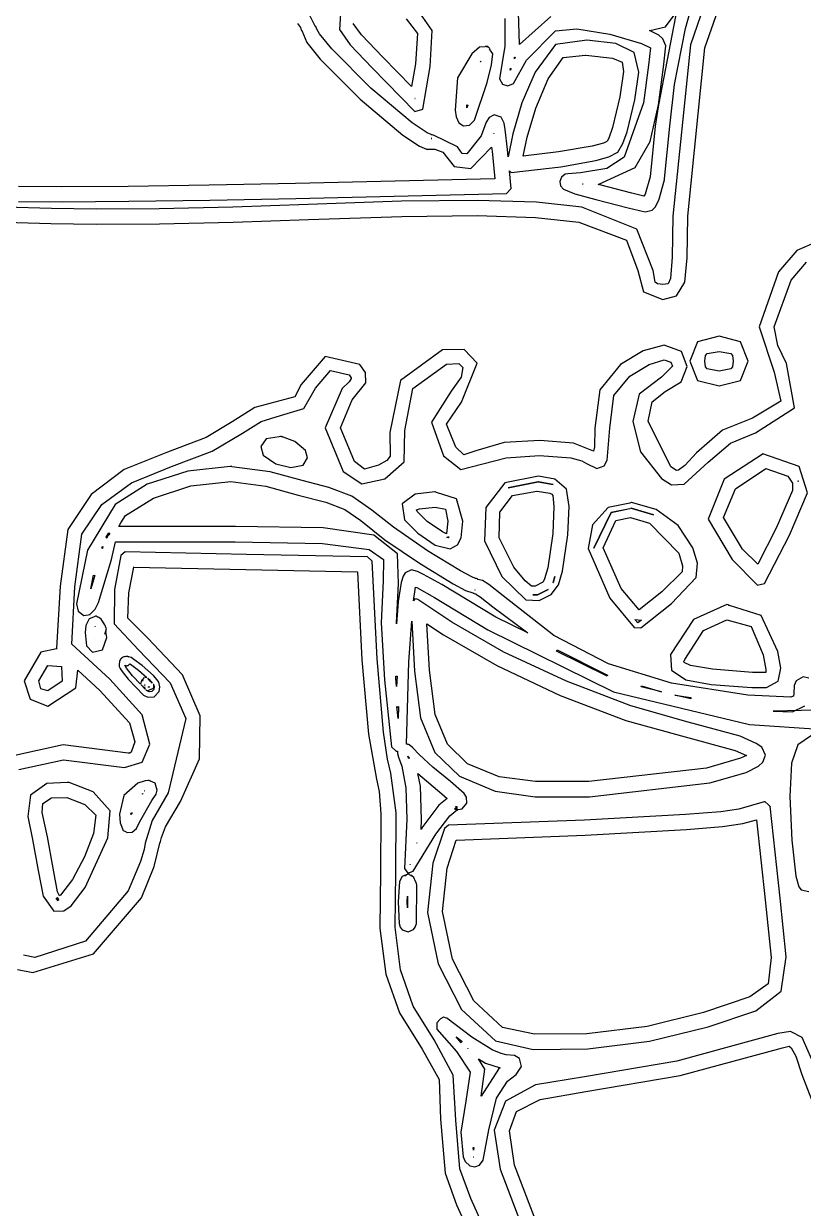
# Model space of a CAD drawing. Extents: x 23 to 528, y 384 to 592.
# Drawn here: x 437.21 to 450.87, y 425.49 to 446.23 of the extents above; entities that cross this region are included whole.
import ezdxf

# ---------------------------------------------------------------- set-up
doc = ezdxf.new("R2010")
doc.units = 0
doc.layers.get('0').update_dxf_attribs({"linetype": 'CONTINUOUS'})

msp = doc.modelspace()

# ---------------------------------------------------------------- linework, layer by layer
at = {"color": 0}
for p, q in [((449.742, 448.321), (448.889, 445.862)), ((449.143, 445.805), (449.972, 448.201)), ((448.807, 446.144), (449.079, 447.156)), ((444.369, 446.112), (444.08, 446.521)), ((448.656, 446.511), (448.331, 444.81)), ((442.316, 446.19), (442.21, 446.409)), ((442.761, 446.401), (442.743, 446.13)), ((443.914, 446.317), (444.112, 446.056)), ((445.639, 446.324), (445.639, 445.837)), ((445.897, 445.869), (445.879, 446.43)), ((446.447, 446.356), (445.897, 445.869)), ((448.455, 446.176), (448.606, 446.377)), ((442.009, 446.232), (442.059, 446.162)), ((442.059, 446.162), (442.069, 446.14)), ((442.069, 446.14), (442.069, 446.14)), ((442.069, 446.14), (442.069, 446.137)), ((442.069, 446.137), (442.069, 446.133)), ((442.069, 446.133), (442.073, 446.126)), ((442.073, 446.126), (442.073, 446.123)), ((442.073, 446.123), (442.076, 446.116)), ((442.076, 446.116), (442.083, 446.112)), ((442.083, 446.112), (442.175, 445.901)), ((442.32, 446.193), (442.316, 446.19)), ((442.323, 446.19), (442.32, 446.193)), ((442.32, 446.186), (442.323, 446.19)), ((442.323, 446.183), (442.32, 446.186)), ((442.327, 446.183), (442.323, 446.183)), ((442.33, 446.179), (442.327, 446.183)), ((442.334, 446.172), (442.33, 446.179)), ((442.337, 446.169), (442.334, 446.172)), ((442.337, 446.162), (442.337, 446.169)), ((442.348, 446.137), (442.337, 446.162)), ((442.397, 446.052), (442.348, 446.137)), ((442.609, 445.788), (442.397, 446.052)), ((442.743, 446.13), (442.93, 445.858)), ((443.131, 446.038), (442.983, 446.232)), ((443.502, 445.643), (443.131, 446.038)), ((444.112, 446.056), (444.073, 445.527)), ((444.334, 445.481), (444.369, 446.112)), ((446.02, 445.594), (446.528, 446.105)), ((446.528, 446.105), (446.902, 446.14)), ((446.902, 446.14), (447.477, 446.049)), ((447.477, 446.049), (448.035, 445.883)), ((448.335, 446.028), (448.172, 446.112)), ((448.172, 446.112), (448.179, 446.109)), ((448.179, 446.109), (448.455, 446.176)), ((448.61, 445.163), (448.807, 446.144)), ((442.175, 445.901), (442.405, 445.608)), ((442.93, 445.858), (443.315, 445.46)), ((445.294, 445.826), (445.195, 445.819)), ((445.297, 445.83), (445.294, 445.826)), ((445.304, 445.83), (445.297, 445.83)), ((445.308, 445.83), (445.304, 445.83)), ((445.318, 445.834), (445.308, 445.834)), ((445.308, 445.834), (445.308, 445.83)), ((445.322, 445.834), (445.315, 445.834)), ((445.315, 445.834), (445.318, 445.834)), ((445.325, 445.834), (445.322, 445.834)), ((445.333, 445.834), (445.325, 445.834)), ((445.336, 445.83), (445.333, 445.834)), ((445.333, 445.834), (445.333, 445.834)), ((445.34, 445.83), (445.336, 445.83)), ((445.354, 445.812), (445.34, 445.83)), ((445.639, 445.837), (445.544, 445.266)), ((446.528, 445.865), (446.169, 445.382)), ((447.079, 445.943), (446.528, 445.865)), ((447.587, 445.886), (447.079, 445.943)), ((447.904, 445.724), (447.587, 445.886)), ((448.035, 445.883), (448.19, 445.809)), ((448.409, 445.968), (448.335, 446.028)), ((448.458, 445.844), (448.409, 445.968)), ((448.409, 445.968), (448.409, 445.968)), ((448.419, 445.47), (448.458, 445.841)), ((448.458, 445.841), (448.458, 445.844)), ((448.889, 445.862), (448.585, 442.86)), ((443.293, 445.103), (442.609, 445.788)), ((444.003, 445.128), (443.502, 445.643)), ((445.061, 445.703), (444.814, 445.28)), ((445.195, 445.819), (445.061, 445.703)), ((445.357, 445.816), (445.354, 445.812)), ((445.375, 445.795), (445.357, 445.816)), ((445.371, 445.791), (445.375, 445.795)), ((445.385, 445.774), (445.371, 445.791)), ((445.389, 445.759), (445.385, 445.774)), ((445.428, 445.703), (445.389, 445.759)), ((445.407, 445.509), (445.428, 445.703)), ((445.823, 445.643), (445.809, 445.618)), ((445.809, 445.618), (445.812, 445.643)), ((445.812, 445.643), (445.823, 445.643)), ((446.398, 445.262), (446.663, 445.639)), ((446.663, 445.639), (447.051, 445.678)), ((447.051, 445.678), (447.058, 445.678)), ((447.058, 445.678), (447.527, 445.629)), ((447.527, 445.629), (447.693, 445.555)), ((447.989, 445.382), (447.904, 445.724)), ((448.19, 445.809), (448.155, 445.502)), ((448.846, 442.86), (449.143, 445.805)), ((442.405, 445.608), (443.107, 444.906)), ((443.315, 445.46), (444.063, 444.691)), ((444.073, 445.527), (444.003, 445.128)), ((444.204, 444.733), (444.334, 445.481)), ((445.206, 445.565), (445.22, 445.576)), ((445.216, 445.562), (445.206, 445.565)), ((445.22, 445.576), (445.216, 445.562)), ((445.329, 445.198), (445.407, 445.509)), ((445.735, 445.417), (445.742, 445.449)), ((445.752, 445.445), (445.735, 445.417)), ((445.742, 445.449), (445.745, 445.442)), ((445.745, 445.442), (445.752, 445.445)), ((445.791, 445.181), (446.02, 445.594)), ((445.791, 445.516), (445.791, 445.516)), ((447.693, 445.555), (447.721, 445.393)), ((448.155, 445.502), (448.07, 444.846)), ((448.331, 444.81), (448.419, 445.47)), ((444.814, 445.28), (444.772, 444.715)), ((445.544, 445.266), (445.597, 445.174)), ((446.169, 445.382), (445.939, 444.842)), ((446.183, 444.75), (446.398, 445.262)), ((447.721, 445.393), (447.654, 444.948)), ((447.918, 444.899), (447.989, 445.382)), ((444.017, 444.493), (443.293, 445.103)), ((445.107, 444.542), (445.329, 445.198)), ((445.597, 445.174), (445.692, 445.142)), ((445.692, 445.142), (445.791, 445.181)), ((448.532, 444.436), (448.61, 445.163)), ((443.107, 444.906), (443.851, 444.278)), ((444.066, 444.92), (444.07, 444.923)), ((444.07, 444.92), (444.066, 444.92)), ((444.07, 444.923), (444.07, 444.92)), ((444.973, 444.758), (444.976, 444.807)), ((444.99, 444.803), (444.973, 444.758)), ((444.976, 444.807), (444.99, 444.803)), ((445.939, 444.842), (445.781, 444.302)), ((447.654, 444.948), (447.523, 444.412)), ((448.07, 444.846), (447.731, 443.893)), ((447.781, 444.338), (447.918, 444.899)), ((448.187, 444.168), (448.331, 444.81)), ((448.331, 444.81), (448.275, 444.436)), ((444.063, 444.691), (444.204, 444.733)), ((444.772, 444.715), (444.789, 444.602)), ((444.789, 444.602), (444.832, 444.496)), ((445.364, 444.585), (445.311, 444.504)), ((445.452, 444.634), (445.364, 444.585)), ((445.576, 444.592), (445.452, 444.634)), ((445.629, 444.486), (445.576, 444.592)), ((446.031, 444.246), (446.183, 444.75)), ((444.278, 444.32), (444.017, 444.493)), ((444.832, 444.496), (444.916, 444.44)), ((444.916, 444.44), (445.022, 444.454)), ((445.022, 444.454), (445.043, 444.479)), ((445.043, 444.479), (445.107, 444.542)), ((445.311, 444.504), (445.227, 444.267)), ((445.647, 444.38), (445.629, 444.486)), ((445.685, 444.027), (445.647, 444.38)), ((447.523, 444.412), (447.46, 444.228)), ((448.275, 444.436), (448.183, 443.548)), ((448.437, 443.516), (448.532, 444.436)), ((443.851, 444.278), (444.147, 444.084)), ((444.352, 444.288), (444.278, 444.32)), ((444.352, 444.218), (444.348, 444.218)), ((444.348, 444.218), (444.348, 444.218)), ((444.348, 444.218), (444.352, 444.218)), ((444.355, 444.285), (444.352, 444.288)), ((444.362, 444.221), (444.352, 444.218)), ((444.352, 444.218), (444.362, 444.221)), ((444.359, 444.285), (444.355, 444.285)), ((444.366, 444.285), (444.359, 444.285)), ((444.384, 444.281), (444.366, 444.285)), ((444.391, 444.278), (444.384, 444.281)), ((444.81, 444.073), (444.391, 444.278)), ((445.227, 444.267), (444.976, 443.953)), ((445.445, 444.306), (445.445, 444.299)), ((445.445, 444.299), (445.445, 444.306)), ((445.445, 444.299), (445.445, 444.299)), ((445.781, 444.302), (445.696, 443.9)), ((445.961, 443.911), (446.031, 444.246)), ((447.425, 444.165), (447.368, 444.14)), ((447.428, 444.168), (447.425, 444.165)), ((447.435, 444.175), (447.428, 444.168)), ((447.46, 444.228), (447.435, 444.175)), ((447.707, 444.13), (447.781, 444.338)), ((447.925, 443.713), (448.187, 444.168)), ((444.147, 444.084), (444.267, 444.031)), ((444.267, 444.031), (444.415, 444.031)), ((444.271, 444.034), (444.285, 444.027)), ((444.285, 444.027), (444.271, 444.034)), ((444.415, 444.031), (444.556, 443.978)), ((444.556, 443.978), (444.754, 443.727)), ((444.892, 443.957), (444.81, 444.073)), ((444.976, 443.953), (444.892, 443.957)), ((445.043, 443.696), (445.407, 444.07)), ((445.407, 444.07), (445.417, 443.996)), ((445.417, 443.996), (445.463, 443.512)), ((445.696, 443.9), (445.685, 444.027)), ((446.581, 443.985), (445.961, 443.911)), ((447.171, 444.084), (446.581, 443.985)), ((447.368, 444.14), (447.171, 444.084)), ((447.46, 443.897), (447.622, 443.981)), ((447.622, 443.981), (447.707, 444.13)), ((446.62, 443.724), (447.234, 443.833)), ((447.234, 443.833), (447.46, 443.897)), ((447.731, 443.893), (447.425, 443.692)), ((444.754, 443.727), (445.043, 443.696)), ((445.752, 443.346), (445.721, 443.653)), ((445.721, 443.653), (445.749, 443.625)), ((445.749, 443.625), (446.62, 443.724)), ((446.631, 443.54), (446.603, 443.466)), ((446.698, 443.593), (446.631, 443.54)), ((446.744, 443.6), (446.698, 443.593)), ((446.966, 443.618), (446.744, 443.6)), ((447.425, 443.692), (446.966, 443.618)), ((447.276, 443.413), (447.925, 443.713)), ((448.183, 443.548), (448.095, 443.244)), ((437.878, 443.371), (437.123, 443.378)), ((439.043, 443.382), (437.878, 443.371)), ((440.461, 443.403), (439.043, 443.382)), ((441.971, 443.431), (440.461, 443.403)), ((445.463, 443.512), (441.971, 443.431)), ((445.671, 443.255), (445.752, 443.346)), ((446.603, 443.466), (446.617, 443.392)), ((446.617, 443.392), (446.67, 443.332)), ((446.67, 443.332), (446.867, 443.251)), ((446.821, 443.445), (446.818, 443.445)), ((446.818, 443.445), (446.818, 443.445)), ((446.818, 443.445), (446.821, 443.445)), ((447.008, 443.42), (446.998, 443.424)), ((446.998, 443.424), (447.008, 443.424)), ((447.008, 443.424), (447.008, 443.42)), ((447.305, 443.406), (447.276, 443.413)), ((447.866, 443.262), (447.305, 443.406)), ((448.338, 443.142), (448.437, 443.495)), ((448.437, 443.512), (448.437, 443.516)), ((448.437, 443.505), (448.437, 443.512)), ((448.437, 443.495), (448.437, 443.505)), ((448.441, 443.498), (448.437, 443.495)), ((448.437, 443.495), (448.441, 443.498)), ((439.057, 443.121), (440.471, 443.142)), ((440.471, 443.142), (441.981, 443.17)), ((441.981, 443.17), (445.671, 443.255)), ((445.156, 443.135), (443.833, 443.121)), ((446.197, 443.103), (445.156, 443.135)), ((446.867, 443.251), (447.234, 443.152)), ((447.234, 443.152), (447.798, 443.008)), ((448.077, 443.212), (447.866, 443.262)), ((448.095, 443.244), (448.077, 443.212)), ((448.271, 443.018), (448.338, 443.142)), ((437.702, 442.994), (436.891, 443.018)), ((437.123, 443.114), (437.885, 443.11)), ((438.482, 442.98), (437.702, 442.994)), ((437.885, 443.11), (439.057, 443.121)), ((439.589, 442.987), (438.482, 442.98)), ((440.877, 443.018), (439.589, 442.987)), ((442.193, 443.064), (440.877, 443.018)), ((443.833, 443.121), (442.193, 443.064)), ((446.987, 443.015), (446.197, 443.103)), ((447.95, 442.634), (446.987, 443.015)), ((447.798, 443.008), (448.095, 442.937)), ((448.095, 442.937), (448.218, 442.965)), ((448.218, 442.965), (448.271, 443.018)), ((436.894, 442.757), (437.688, 442.733)), ((437.688, 442.733), (438.482, 442.718)), ((438.482, 442.718), (439.593, 442.726)), ((439.593, 442.726), (440.88, 442.754)), ((440.88, 442.754), (442.2, 442.8)), ((442.2, 442.8), (443.837, 442.856)), ((443.837, 442.856), (445.156, 442.87)), ((445.156, 442.87), (446.179, 442.838)), ((446.179, 442.838), (446.938, 442.757)), ((446.938, 442.757), (447.77, 442.44)), ((448.585, 442.86), (448.571, 442.14)), ((448.836, 442.133), (448.846, 442.86)), ((448.236, 441.911), (447.95, 442.634)), ((447.77, 442.44), (447.971, 441.911)), ((451.132, 442.422), (450.755, 442.256)), ((448.571, 442.14), (448.539, 441.766)), ((448.79, 441.706), (448.836, 442.133)), ((450.755, 442.256), (450.434, 441.886)), ((447.971, 441.911), (448.067, 441.537)), ((448.275, 441.702), (448.236, 441.911)), ((450.434, 441.886), (450.095, 440.923)), ((450.652, 441.741), (450.921, 442.055)), ((448.314, 441.674), (448.275, 441.702)), ((448.409, 441.664), (448.314, 441.674)), ((448.5, 441.674), (448.409, 441.664)), ((448.539, 441.766), (448.5, 441.674)), ((448.645, 441.463), (448.79, 441.706)), ((450.36, 440.923), (450.652, 441.741)), ((448.067, 441.537), (448.405, 441.403)), ((448.405, 441.403), (448.645, 441.463)), ((450.095, 440.923), (450.356, 440.129)), ((450.423, 440.595), (450.36, 440.923)), ((449.016, 440.658), (448.882, 440.323)), ((449.393, 440.757), (449.016, 440.658)), ((449.767, 440.658), (449.393, 440.757)), ((449.901, 440.323), (449.767, 440.658)), ((444.549, 440.521), (443.812, 439.981)), ((444.927, 440.524), (444.549, 440.521)), ((445.153, 440.284), (444.927, 440.524)), ((448.06, 440.5), (447.668, 440.263)), ((448.43, 440.602), (448.06, 440.5)), ((448.733, 440.492), (448.43, 440.602)), ((448.836, 440.228), (448.733, 440.492)), ((449.157, 440.418), (449.181, 440.454)), ((449.181, 440.454), (449.393, 440.492)), ((449.393, 440.492), (449.601, 440.454)), ((449.601, 440.454), (449.629, 440.418)), ((450.571, 440.277), (450.423, 440.595)), ((442.496, 440.404), (442.073, 439.91)), ((443.103, 440.263), (442.496, 440.404)), ((443.198, 440.122), (443.103, 440.263)), ((444.027, 439.843), (444.62, 440.267)), ((444.62, 440.267), (444.835, 440.277)), ((444.835, 440.277), (444.902, 440.207)), ((444.881, 439.603), (445.153, 440.284)), ((447.668, 440.263), (447.305, 439.819)), ((447.827, 440.055), (448.165, 440.26)), ((448.165, 440.26), (448.43, 440.341)), ((448.575, 440.231), (448.381, 440.041)), ((448.43, 440.341), (448.546, 440.305)), ((448.546, 440.305), (448.575, 440.231)), ((448.726, 439.96), (448.836, 440.228)), ((448.882, 440.323), (449.016, 439.984)), ((449.143, 440.323), (449.157, 440.418)), ((449.157, 440.224), (449.143, 440.323)), ((449.181, 440.189), (449.157, 440.224)), ((449.629, 440.224), (449.601, 440.189)), ((449.629, 440.418), (449.64, 440.323)), ((449.64, 440.323), (449.629, 440.224)), ((449.767, 439.984), (449.901, 440.323)), ((450.712, 439.505), (450.571, 440.277)), ((442.327, 439.85), (442.584, 440.157)), ((442.584, 440.157), (442.916, 440.08)), ((442.951, 440.016), (442.913, 439.956)), ((442.916, 440.08), (442.951, 440.03)), ((442.951, 440.03), (442.951, 440.016)), ((443.205, 439.939), (443.198, 440.122)), ((444.877, 440.041), (444.701, 439.794)), ((444.902, 440.207), (444.877, 440.041)), ((447.548, 439.72), (447.827, 440.055)), ((448.381, 440.041), (447.993, 439.741)), ((449.393, 440.147), (449.181, 440.189)), ((449.601, 440.189), (449.393, 440.147)), ((450.356, 440.129), (450.473, 439.618)), ((442.073, 439.91), (441.96, 439.695)), ((442.122, 439.491), (442.327, 439.85)), ((442.793, 439.843), (442.496, 439.155)), ((442.913, 439.956), (442.793, 439.843)), ((442.965, 439.642), (443.205, 439.939)), ((443.812, 439.981), (443.625, 439.071)), ((443.886, 439.106), (444.027, 439.843)), ((447.305, 439.819), (447.216, 439.145)), ((448.448, 439.787), (448.726, 439.96)), ((449.016, 439.984), (449.393, 439.886)), ((449.393, 439.886), (449.767, 439.984)), ((441.702, 439.628), (441.261, 439.512)), ((441.96, 439.695), (441.702, 439.628)), ((442.761, 439.152), (442.965, 439.642)), ((444.701, 439.794), (444.355, 439.251)), ((444.616, 439.219), (444.881, 439.603)), ((447.481, 439.145), (447.548, 439.72)), ((447.993, 439.741), (447.883, 439.261)), ((448.148, 439.268), (448.222, 439.611)), ((448.222, 439.611), (448.448, 439.787)), ((450.473, 439.618), (449.979, 439.325)), ((441.261, 439.512), (440.866, 439.258)), ((441.713, 439.367), (442.122, 439.491)), ((450.028, 439.067), (450.712, 439.505)), ((440.866, 439.258), (440.408, 438.983)), ((441.043, 439.06), (441.374, 439.265)), ((441.374, 439.265), (441.713, 439.367)), ((444.355, 439.251), (444.564, 438.662)), ((444.779, 438.817), (444.616, 439.219)), ((447.883, 439.261), (448.017, 438.732)), ((448.55, 438.471), (448.148, 439.268)), ((449.979, 439.325), (449.453, 439.113)), ((440.408, 438.983), (439.734, 438.729)), ((440.517, 438.746), (441.043, 439.06)), ((441.685, 438.997), (441.463, 438.958)), ((441.71, 439), (441.685, 438.997)), ((441.717, 439), (441.71, 439)), ((441.72, 439), (441.717, 439)), ((441.717, 439), (441.717, 439)), ((441.724, 439), (441.72, 439)), ((441.741, 438.993), (441.724, 439)), ((441.964, 438.916), (441.731, 439)), ((441.731, 439), (441.741, 438.993)), ((442.496, 439.155), (442.81, 438.39)), ((443.008, 438.563), (442.761, 439.152)), ((443.625, 439.071), (443.632, 438.658)), ((443.876, 438.559), (443.886, 439.106)), ((447.216, 439.145), (447.209, 438.82)), ((447.435, 438.584), (447.481, 439.145)), ((449.453, 439.113), (448.994, 438.718)), ((449.591, 438.884), (450.028, 439.067)), ((441.463, 438.958), (441.367, 438.824)), ((441.367, 438.824), (441.406, 438.672)), ((442.147, 438.757), (441.964, 438.916)), ((444.923, 438.679), (444.779, 438.817)), ((445.629, 438.894), (445.131, 438.75)), ((446.253, 438.933), (445.629, 438.894)), ((446.842, 438.884), (446.253, 438.933)), ((447.195, 438.743), (446.842, 438.884)), ((447.209, 438.82), (447.195, 438.743)), ((449.199, 438.549), (449.591, 438.884)), ((439.734, 438.729), (438.972, 438.422)), ((439.805, 438.475), (440.517, 438.746)), ((441.406, 438.672), (441.632, 438.524)), ((442.108, 438.499), (442.182, 438.63)), ((442.182, 438.63), (442.147, 438.757)), ((443.184, 438.432), (443.008, 438.563)), ((443.576, 438.58), (443.428, 438.499)), ((443.632, 438.658), (443.576, 438.58)), ((444.564, 438.662), (444.87, 438.422)), ((445.131, 438.75), (444.923, 438.679)), ((445.255, 438.52), (445.664, 438.63)), ((445.664, 438.63), (446.25, 438.669)), ((446.25, 438.669), (446.797, 438.626)), ((446.797, 438.626), (446.987, 438.573)), ((446.987, 438.573), (447.072, 438.531)), ((447.379, 438.489), (447.435, 438.584)), ((448.017, 438.732), (448.381, 438.266)), ((448.994, 438.718), (448.793, 438.496)), ((450.162, 438.697), (449.481, 438.256)), ((450.797, 438.475), (450.159, 438.697)), ((450.159, 438.697), (450.162, 438.697)), ((438.972, 438.422), (438.393, 437.988)), ((439.099, 438.189), (439.805, 438.475)), ((440.087, 438.393), (439.374, 438.168)), ((440.828, 438.475), (440.087, 438.393)), ((440.842, 438.478), (440.828, 438.475)), ((440.849, 438.475), (440.842, 438.478)), ((440.852, 438.475), (440.849, 438.475)), ((440.856, 438.475), (440.852, 438.475)), ((440.859, 438.471), (440.856, 438.475)), ((441.53, 438.383), (440.859, 438.471)), ((442.091, 438.228), (441.53, 438.383)), ((441.632, 438.524), (441.893, 438.46)), ((441.893, 438.46), (442.108, 438.499)), ((442.81, 438.39), (443.138, 438.175)), ((443.428, 438.499), (443.184, 438.432)), ((443.537, 438.259), (443.876, 438.559)), ((444.87, 438.422), (445.255, 438.52)), ((447.072, 438.531), (447.252, 438.439)), ((447.252, 438.439), (447.379, 438.489)), ((448.645, 438.408), (448.55, 438.471)), ((448.68, 438.411), (448.645, 438.408)), ((448.793, 438.496), (448.68, 438.411)), ((448.783, 438.168), (449.199, 438.549)), ((449.679, 438.083), (450.211, 438.439)), ((450.211, 438.439), (450.596, 438.309)), ((450.942, 438.012), (450.797, 438.475)), ((438.58, 437.808), (439.099, 438.189)), ((439.374, 438.168), (438.813, 437.808)), ((440.143, 438.136), (440.842, 438.214)), ((440.842, 438.214), (441.456, 438.132)), ((442.56, 438.111), (442.091, 438.228)), ((443.138, 438.175), (443.537, 438.259)), ((445.643, 438.189), (445.308, 437.758)), ((446.232, 438.305), (445.643, 438.189)), ((446.222, 438.206), (445.696, 438.101)), ((445.696, 438.101), (446.222, 438.206)), ((446.222, 438.206), (446.225, 438.206)), ((446.225, 438.206), (446.222, 438.206)), ((446.225, 438.206), (446.486, 438.161)), ((446.229, 438.206), (446.225, 438.206)), ((446.486, 438.161), (446.229, 438.206)), ((446.514, 438.256), (446.232, 438.305)), ((446.719, 438.076), (446.514, 438.256)), ((448.381, 438.266), (448.56, 438.157)), ((448.56, 438.157), (448.783, 438.168)), ((449.481, 438.256), (449.203, 437.554)), ((450.596, 438.309), (450.677, 438.182)), ((450.677, 438.182), (450.681, 438.058)), ((450.772, 438.221), (450.783, 438.224)), ((450.772, 438.217), (450.772, 438.221)), ((450.783, 438.217), (450.772, 438.217)), ((450.783, 438.224), (450.779, 438.221)), ((450.779, 438.221), (450.783, 438.217)), ((438.393, 437.988), (437.984, 437.37)), ((439.487, 437.924), (440.143, 438.136)), ((441.456, 438.132), (442.02, 437.974)), ((442.02, 437.974), (442.503, 437.854)), ((442.962, 437.959), (442.56, 438.111)), ((443.308, 437.713), (442.962, 437.959)), ((444.07, 437.991), (443.844, 437.822)), ((444.412, 438.03), (444.07, 437.991)), ((444.419, 438.03), (444.412, 438.03)), ((444.444, 438.019), (444.419, 438.03)), ((444.796, 437.91), (444.444, 438.019)), ((445.555, 437.674), (445.777, 437.97)), ((445.777, 437.97), (446.2, 438.044)), ((446.2, 438.044), (446.207, 438.044)), ((446.207, 438.044), (446.43, 438.009)), ((446.43, 438.009), (446.465, 437.991)), ((446.465, 437.991), (446.479, 437.97)), ((446.479, 437.97), (446.5, 437.773)), ((446.768, 437.773), (446.719, 438.076)), ((449.467, 437.582), (449.679, 438.083)), ((450.681, 438.058), (450.395, 437.395)), ((450.628, 437.275), (450.942, 438.012)), ((438.231, 437.289), (438.58, 437.808)), ((438.813, 437.808), (438.333, 437.011)), ((438.997, 437.617), (439.487, 437.924)), ((442.503, 437.854), (442.838, 437.72)), ((443.844, 437.822), (443.883, 437.543)), ((444.091, 437.716), (444.144, 437.737)), ((444.144, 437.737), (444.419, 437.765)), ((444.419, 437.765), (444.602, 437.73)), ((444.902, 437.519), (444.796, 437.91)), ((445.308, 437.758), (445.283, 437.173)), ((446.5, 437.773), (446.479, 437.3)), ((446.744, 437.282), (446.768, 437.773)), ((447.449, 437.755), (447.178, 437.452)), ((447.83, 437.836), (447.449, 437.755)), ((447.502, 437.67), (447.83, 437.741)), ((447.827, 437.737), (447.502, 437.67)), ((447.834, 437.741), (447.827, 437.737)), ((447.851, 437.847), (447.83, 437.836)), ((447.83, 437.836), (447.83, 437.836)), ((447.83, 437.741), (447.834, 437.741)), ((447.851, 437.744), (447.848, 437.744)), ((447.848, 437.744), (447.851, 437.744)), ((447.855, 437.847), (447.851, 437.847)), ((447.851, 437.744), (448.243, 437.631)), ((448.243, 437.631), (447.851, 437.744)), ((447.858, 437.843), (447.855, 437.847)), ((448.289, 437.72), (447.858, 437.843)), ((438.912, 437.487), (438.997, 437.617)), ((442.838, 437.72), (443.121, 437.529)), ((443.121, 437.529), (443.537, 437.194)), ((443.689, 437.413), (443.308, 437.713)), ((443.883, 437.543), (444.115, 437.31)), ((444.105, 437.688), (444.091, 437.716)), ((444.278, 437.515), (444.105, 437.688)), ((444.602, 437.73), (444.641, 437.519)), ((445.541, 437.226), (445.555, 437.674)), ((447.502, 437.67), (447.199, 437.046)), ((447.199, 437.046), (447.502, 437.67)), ((447.361, 437.053), (447.587, 437.529)), ((447.587, 437.529), (447.841, 437.582)), ((447.841, 437.582), (448.172, 437.483)), ((448.673, 437.444), (448.289, 437.72)), ((449.203, 437.554), (449.619, 436.845)), ((449.802, 437.028), (449.467, 437.582)), ((437.984, 437.37), (437.85, 436.379)), ((438.665, 437.25), (438.704, 437.317)), ((438.704, 437.317), (438.721, 437.293)), ((438.877, 437.423), (438.912, 437.487)), ((440.923, 437.423), (438.877, 437.423)), ((442.457, 437.399), (440.923, 437.423)), ((443.343, 437.275), (442.457, 437.399)), ((444.288, 437), (443.689, 437.413)), ((444.549, 437.332), (444.278, 437.515)), ((444.62, 437.296), (444.549, 437.332)), ((444.641, 437.519), (444.62, 437.3)), ((444.874, 437.226), (444.902, 437.519)), ((447.178, 437.452), (447.1, 437.042)), ((448.172, 437.483), (448.687, 436.958)), ((448.934, 437.049), (448.673, 437.444)), ((450.395, 437.395), (450.07, 436.764)), ((438.111, 436.368), (438.231, 437.289)), ((438.654, 437.236), (438.665, 437.25)), ((438.672, 437.219), (438.654, 437.236)), ((438.679, 437.257), (438.672, 437.219)), ((438.721, 437.293), (438.679, 437.257)), ((438.753, 436.845), (438.824, 437.159)), ((438.824, 437.159), (440.919, 437.159)), ((440.919, 437.159), (442.447, 437.13)), ((442.447, 437.13), (443.262, 437.025)), ((443.763, 436.947), (443.343, 437.275)), ((443.537, 437.194), (444.147, 436.781)), ((444.115, 437.31), (444.419, 437.099)), ((444.62, 437.3), (444.62, 437.296)), ((444.627, 437.233), (444.648, 437.243)), ((444.648, 437.229), (444.627, 437.233)), ((444.648, 437.243), (444.652, 437.243)), ((444.662, 437.236), (444.648, 437.229)), ((444.652, 437.243), (444.662, 437.243)), ((444.662, 437.243), (444.662, 437.236)), ((444.81, 437.106), (444.874, 437.226)), ((445.283, 437.173), (445.587, 436.548)), ((445.795, 436.711), (445.541, 437.226)), ((446.479, 437.3), (446.394, 436.7)), ((446.648, 436.64), (446.744, 437.282)), ((450.19, 436.425), (450.628, 437.275)), ((438.333, 437.011), (438.136, 436.072)), ((438.584, 437.046), (438.602, 437.074)), ((438.595, 437.042), (438.584, 437.046)), ((438.602, 437.074), (438.595, 437.042)), ((438.916, 436.915), (438.803, 436.323)), ((438.993, 436.982), (438.916, 436.915)), ((441.113, 436.936), (438.993, 436.982)), ((443.234, 436.894), (441.113, 436.936)), ((443.262, 437.025), (443.516, 436.845)), ((443.777, 436.421), (443.763, 436.947)), ((444.863, 436.647), (444.288, 437)), ((444.419, 437.099), (444.683, 437.035)), ((444.683, 437.035), (444.81, 437.106)), ((447.1, 437.042), (447.477, 436.171)), ((447.679, 436.337), (447.361, 437.053)), ((448.687, 436.958), (448.751, 436.739)), ((449.012, 436.781), (448.934, 437.049)), ((450.07, 436.764), (449.802, 437.028)), ((438.524, 436.093), (438.753, 436.845)), ((439.057, 436.266), (439.141, 436.711)), ((439.138, 436.711), (441.103, 436.672)), ((439.141, 436.711), (439.138, 436.711)), ((443.315, 436.82), (443.234, 436.894)), ((443.406, 435.106), (443.315, 436.82)), ((443.516, 436.845), (443.512, 436.471)), ((444.147, 436.781), (444.733, 436.421)), ((445.996, 436.474), (445.795, 436.711)), ((446.394, 436.7), (446.334, 436.506)), ((448.751, 436.739), (448.744, 436.63)), ((448.991, 436.531), (449.012, 436.781)), ((449.619, 436.845), (450.06, 436.404)), ((438.39, 436.333), (438.439, 436.57)), ((438.46, 436.566), (438.39, 436.333)), ((438.439, 436.57), (438.46, 436.566)), ((441.103, 436.672), (443.057, 436.633)), ((443.057, 436.633), (443.138, 435.088)), ((443.858, 436.555), (443.823, 436.446)), ((443.893, 436.612), (443.858, 436.555)), ((444.003, 436.665), (443.893, 436.612)), ((444.108, 436.637), (444.003, 436.665)), ((444.218, 436.587), (444.108, 436.637)), ((444.539, 436.411), (444.218, 436.587)), ((445.064, 436.541), (444.863, 436.647)), ((445.124, 436.517), (445.064, 436.541)), ((445.142, 436.513), (445.124, 436.517)), ((445.146, 436.513), (445.142, 436.513)), ((445.156, 436.51), (445.146, 436.513)), ((445.156, 436.506), (445.156, 436.51)), ((445.163, 436.506), (445.156, 436.506)), ((445.163, 436.503), (445.163, 436.506)), ((445.167, 436.499), (445.163, 436.503)), ((445.163, 436.503), (445.163, 436.503)), ((445.248, 436.478), (445.167, 436.499)), ((445.587, 436.548), (446.01, 436.143)), ((446.334, 436.506), (446.31, 436.457)), ((446.518, 436.552), (446.486, 436.443)), ((446.486, 436.443), (446.518, 436.552)), ((446.578, 436.404), (446.648, 436.64)), ((448.744, 436.63), (448.391, 436.28)), ((448.557, 436.076), (448.991, 436.531)), ((437.85, 436.379), (437.79, 435.296)), ((438.055, 435.367), (438.111, 436.368)), ((438.803, 436.319), (438.799, 435.723)), ((438.803, 436.323), (438.803, 436.319)), ((443.512, 436.471), (443.477, 435.737)), ((443.745, 435.737), (443.777, 436.421)), ((443.823, 436.446), (443.77, 436.114)), ((444.038, 436.125), (444.073, 436.361)), ((444.073, 436.361), (444.098, 436.354)), ((444.098, 436.354), (444.408, 436.182)), ((445.484, 435.839), (444.539, 436.411)), ((444.733, 436.421), (444.952, 436.305)), ((444.952, 436.305), (445.079, 436.266)), ((445.114, 436.316), (445.117, 436.316)), ((445.117, 436.316), (445.114, 436.316)), ((445.117, 436.316), (445.121, 436.316)), ((445.121, 436.316), (445.117, 436.316)), ((445.357, 436.411), (445.248, 436.478)), ((445.608, 436.213), (445.357, 436.411)), ((446.109, 436.383), (445.996, 436.474)), ((446.169, 436.383), (446.109, 436.383)), ((446.303, 436.453), (446.169, 436.383)), ((446.401, 436.319), (446.214, 436.227)), ((446.214, 436.227), (446.401, 436.319)), ((446.31, 436.457), (446.303, 436.453)), ((446.454, 436.234), (446.578, 436.404)), ((446.486, 436.443), (446.483, 436.439)), ((446.483, 436.439), (446.486, 436.443)), ((447.993, 435.963), (447.679, 436.337)), ((448.391, 436.28), (447.993, 435.963)), ((450.06, 436.4), (450.19, 436.425)), ((450.06, 436.404), (450.06, 436.4)), ((438.136, 436.072), (438.168, 435.942)), ((438.471, 435.987), (438.524, 436.093)), ((439.039, 435.818), (439.057, 436.266)), ((443.77, 436.114), (443.745, 435.723)), ((444.066, 436.16), (444.038, 436.125)), ((444.098, 436.15), (444.066, 436.16)), ((444.119, 436.146), (444.098, 436.15)), ((444.712, 435.748), (444.119, 436.146)), ((444.408, 436.182), (445.343, 435.617)), ((445.079, 436.266), (445.079, 436.263)), ((445.079, 436.263), (445.086, 436.259)), ((445.086, 436.259), (445.086, 436.259)), ((445.086, 436.259), (445.093, 436.259)), ((445.093, 436.259), (445.093, 436.256)), ((445.093, 436.256), (445.096, 436.256)), ((445.096, 436.256), (445.1, 436.256)), ((445.1, 436.256), (445.103, 436.252)), ((445.103, 436.252), (445.11, 436.249)), ((445.11, 436.249), (445.11, 436.249)), ((445.11, 436.249), (445.131, 436.245)), ((445.131, 436.245), (445.131, 436.241)), ((445.131, 436.241), (445.209, 436.192)), ((445.209, 436.192), (445.431, 436.019)), ((446.497, 435.518), (445.608, 436.213)), ((446.01, 436.143), (446.243, 436.132)), ((446.214, 436.227), (446.133, 436.231)), ((446.133, 436.231), (446.214, 436.227)), ((446.243, 436.132), (446.454, 436.234)), ((447.477, 436.171), (447.908, 435.659)), ((448.021, 435.649), (448.557, 436.076)), ((438.168, 435.942), (438.266, 435.868)), ((438.266, 435.868), (438.379, 435.885)), ((438.379, 435.889), (438.464, 435.98)), ((438.379, 435.885), (438.379, 435.889)), ((438.464, 435.98), (438.471, 435.987)), ((438.471, 435.987), (438.471, 435.987)), ((445.431, 436.019), (446.042, 435.564)), ((449.527, 436.058), (448.945, 435.797)), ((449.531, 436.058), (449.527, 436.058)), ((449.559, 436.051), (449.531, 436.058)), ((449.555, 436.047), (449.559, 436.047)), ((449.559, 436.047), (449.555, 436.047)), ((449.559, 436.047), (449.559, 436.051)), ((449.573, 436.044), (449.559, 436.047)), ((449.559, 436.047), (449.573, 436.044)), ((449.573, 436.044), (449.559, 436.047)), ((450.13, 435.868), (449.573, 436.044)), ((449.573, 436.044), (449.573, 436.044)), ((450.423, 435.236), (450.13, 435.868)), ((438.302, 435.691), (438.288, 435.568)), ((438.358, 435.811), (438.302, 435.691)), ((438.439, 435.839), (438.358, 435.811)), ((438.471, 435.853), (438.439, 435.839)), ((438.464, 435.673), (438.468, 435.67)), ((438.464, 435.67), (438.468, 435.673)), ((438.468, 435.673), (438.464, 435.673)), ((438.468, 435.67), (438.464, 435.67)), ((438.464, 435.67), (438.464, 435.67)), ((438.475, 435.853), (438.471, 435.853)), ((438.485, 435.853), (438.475, 435.853)), ((438.499, 435.843), (438.485, 435.853)), ((438.51, 435.839), (438.499, 435.846)), ((438.499, 435.846), (438.499, 435.843)), ((438.517, 435.839), (438.51, 435.839)), ((438.527, 435.832), (438.517, 435.839)), ((438.573, 435.804), (438.527, 435.832)), ((438.633, 435.702), (438.573, 435.804)), ((438.662, 435.631), (438.633, 435.702)), ((438.799, 435.723), (439.222, 435.264)), ((439.385, 435.469), (439.039, 435.818)), ((443.477, 435.737), (443.533, 434.742)), ((443.745, 435.723), (443.745, 435.737)), ((443.96, 435.053), (444.01, 435.769)), ((444.01, 435.769), (444.059, 434.894)), ((444.274, 435.723), (444.564, 435.529)), ((444.32, 434.908), (444.274, 435.723)), ((445.622, 435.225), (444.712, 435.748)), ((446.042, 435.564), (445.484, 435.839)), ((447.908, 435.659), (448.021, 435.649)), ((447.918, 435.797), (448.031, 435.786)), ((447.971, 435.737), (447.918, 435.797)), ((448.031, 435.786), (447.971, 435.737)), ((448.945, 435.797), (448.539, 435.183)), ((449.121, 435.603), (449.527, 435.793)), ((449.527, 435.793), (449.954, 435.673)), ((449.954, 435.673), (450.166, 435.18)), ((438.288, 435.568), (438.316, 435.335)), ((438.46, 435.455), (438.46, 435.455)), ((438.591, 435.268), (438.672, 435.479)), ((438.637, 435.539), (438.662, 435.631)), ((438.654, 435.589), (438.637, 435.539)), ((438.672, 435.483), (438.654, 435.589)), ((438.672, 435.479), (438.672, 435.483)), ((439.995, 434.83), (439.385, 435.469)), ((444.564, 435.529), (445.498, 434.989)), ((445.343, 435.617), (447.544, 434.527)), ((447.453, 435.021), (446.497, 435.518)), ((448.79, 435.098), (449.121, 435.603)), ((437.79, 435.282), (437.515, 435.222)), ((437.79, 435.296), (437.797, 435.282)), ((437.797, 435.282), (437.79, 435.282)), ((438.721, 434.749), (438.055, 435.367)), ((438.316, 435.335), (438.418, 435.225)), ((438.418, 435.225), (438.591, 435.268)), ((439.222, 435.264), (439.78, 434.686)), ((446.546, 435.243), (446.557, 435.264)), ((447.432, 434.802), (446.546, 435.243)), ((446.557, 435.264), (447.439, 434.82)), ((437.515, 435.222), (437.219, 434.721)), ((438.891, 435.049), (438.884, 435.028)), ((438.894, 435.063), (438.891, 435.053)), ((438.891, 435.053), (438.891, 435.049)), ((438.898, 435.077), (438.894, 435.067)), ((438.894, 435.067), (438.894, 435.063)), ((438.901, 435.081), (438.898, 435.077)), ((438.905, 435.095), (438.901, 435.088)), ((438.901, 435.088), (438.901, 435.084)), ((438.901, 435.084), (438.901, 435.081)), ((438.901, 435.081), (438.901, 435.081)), ((438.901, 435.081), (438.901, 435.081)), ((438.901, 435.081), (438.901, 435.081)), ((438.919, 435.109), (438.905, 435.095)), ((438.923, 435.116), (438.919, 435.109)), ((438.926, 435.12), (438.923, 435.116)), ((438.93, 435.12), (438.926, 435.12)), ((438.933, 435.12), (438.93, 435.12)), ((438.937, 435.127), (438.933, 435.123)), ((438.933, 435.123), (438.933, 435.12)), ((438.933, 435.12), (438.933, 435.12)), ((438.944, 435.13), (438.937, 435.127)), ((438.951, 435.134), (438.944, 435.13)), ((438.965, 435.141), (438.951, 435.134)), ((438.951, 435.134), (438.951, 435.134)), ((438.951, 435.134), (438.951, 435.134)), ((438.993, 435.148), (438.965, 435.141)), ((439.007, 435.148), (438.983, 435.144)), ((438.983, 435.144), (438.993, 435.148)), ((439.014, 435.148), (439.007, 435.148)), ((439.025, 435.148), (439.014, 435.148)), ((439.039, 435.148), (439.025, 435.148)), ((439.05, 435.144), (439.039, 435.148)), ((439.05, 435.144), (439.039, 435.148)), ((439.039, 435.148), (439.05, 435.144)), ((439.053, 435.144), (439.05, 435.144)), ((439.095, 435.13), (439.053, 435.144)), ((439.145, 435.095), (439.095, 435.13)), ((439.286, 434.989), (439.145, 435.095)), ((443.138, 435.088), (443.251, 433.79)), ((443.516, 433.825), (443.406, 435.106)), ((443.918, 433.613), (443.96, 435.053)), ((446.719, 434.714), (445.622, 435.225)), ((448.539, 435.183), (448.557, 434.908)), ((448.776, 435.053), (448.79, 435.095)), ((448.779, 435.046), (448.776, 435.053)), ((448.889, 434.993), (448.779, 435.046)), ((448.79, 435.095), (448.79, 435.098)), ((450.166, 435.18), (450.211, 434.922)), ((450.473, 434.943), (450.423, 435.236)), ((437.476, 434.721), (437.638, 434.989)), ((437.638, 434.989), (437.875, 434.971)), ((437.875, 434.971), (437.889, 434.717)), ((438.125, 434.598), (438.164, 434.908)), ((438.164, 434.908), (438.545, 434.555)), ((438.884, 435.028), (438.887, 434.975)), ((438.887, 434.975), (438.905, 434.94)), ((438.905, 434.94), (438.937, 434.887)), ((438.937, 434.887), (439.046, 434.749)), ((438.99, 434.986), (438.986, 434.996)), ((438.986, 434.996), (439.014, 434.986)), ((439.014, 434.947), (438.99, 434.986)), ((439.014, 434.986), (439.018, 434.986)), ((439.12, 434.809), (439.014, 434.947)), ((439.018, 434.986), (439.025, 434.989)), ((439.025, 434.989), (439.039, 434.993)), ((439.039, 434.993), (439.043, 434.993)), ((439.043, 434.993), (439.05, 434.996)), ((439.05, 434.996), (439.071, 435.021)), ((439.071, 435.021), (439.074, 435.021)), ((439.074, 435.021), (439.085, 435.014)), ((439.085, 435.014), (439.222, 434.911)), ((439.222, 434.911), (439.371, 434.781)), ((439.487, 434.816), (439.286, 434.989)), ((440.305, 434.111), (439.995, 434.83)), ((444.059, 434.894), (444.165, 434.072)), ((444.422, 434.135), (444.32, 434.908)), ((445.498, 434.989), (446.61, 434.467)), ((448.557, 434.682), (447.453, 435.021)), ((448.557, 434.908), (448.811, 434.739)), ((449.28, 434.926), (448.889, 434.993)), ((449.979, 434.869), (449.28, 434.926)), ((450.194, 434.869), (449.979, 434.869)), ((450.211, 434.869), (450.194, 434.869)), ((450.211, 434.922), (450.211, 434.869)), ((450.43, 434.714), (450.473, 434.943)), ((437.219, 434.721), (437.328, 434.4)), ((437.515, 434.58), (437.476, 434.721)), ((437.889, 434.717), (437.635, 434.545)), ((439.286, 434.128), (438.721, 434.749)), ((439.046, 434.749), (439.311, 434.471)), ((439.258, 434.665), (439.12, 434.809)), ((439.279, 434.735), (439.258, 434.665)), ((439.272, 434.65), (439.297, 434.629)), ((439.342, 434.576), (439.272, 434.65)), ((439.286, 434.739), (439.279, 434.735)), ((439.297, 434.717), (439.286, 434.739)), ((439.307, 434.77), (439.297, 434.717)), ((439.297, 434.629), (439.339, 434.583)), ((439.371, 434.781), (439.307, 434.77)), ((439.332, 434.647), (439.335, 434.654)), ((439.335, 434.647), (439.332, 434.647)), ((439.332, 434.647), (439.332, 434.64)), ((439.332, 434.64), (439.332, 434.647)), ((439.335, 434.654), (439.335, 434.647)), ((439.385, 434.767), (439.413, 434.746)), ((439.431, 434.717), (439.385, 434.767)), ((439.402, 434.615), (439.406, 434.619)), ((439.409, 434.619), (439.406, 434.615)), ((439.406, 434.619), (439.409, 434.619)), ((439.409, 434.615), (439.416, 434.619)), ((439.413, 434.746), (439.466, 434.682)), ((439.416, 434.619), (439.416, 434.619)), ((439.416, 434.619), (439.416, 434.615)), ((439.452, 434.696), (439.431, 434.717)), ((439.459, 434.693), (439.452, 434.696)), ((439.459, 434.689), (439.459, 434.693)), ((439.462, 434.686), (439.459, 434.689)), ((439.459, 434.689), (439.459, 434.689)), ((439.466, 434.686), (439.462, 434.686)), ((439.466, 434.682), (439.466, 434.686)), ((439.484, 434.661), (439.491, 434.65)), ((439.487, 434.661), (439.484, 434.661)), ((439.554, 434.739), (439.487, 434.816)), ((439.491, 434.654), (439.487, 434.661)), ((439.491, 434.65), (439.491, 434.654)), ((439.491, 434.65), (439.491, 434.65)), ((439.491, 434.65), (439.498, 434.619)), ((439.491, 434.647), (439.491, 434.65)), ((439.491, 434.65), (439.491, 434.65)), ((439.491, 434.64), (439.491, 434.647)), ((439.491, 434.629), (439.491, 434.64)), ((439.491, 434.615), (439.491, 434.629)), ((439.498, 434.619), (439.491, 434.573)), ((439.579, 434.7), (439.554, 434.739)), ((439.6, 434.619), (439.579, 434.7)), ((439.586, 434.534), (439.6, 434.619)), ((439.78, 434.686), (440.051, 434.065)), ((443.533, 434.742), (443.653, 433.564)), ((443.731, 434.802), (443.752, 434.802)), ((443.731, 434.763), (443.731, 434.802)), ((443.745, 434.622), (443.731, 434.763)), ((443.752, 434.802), (443.745, 434.622)), ((447.844, 434.284), (446.719, 434.714)), ((447.439, 434.82), (447.432, 434.802)), ((448.028, 434.615), (448.031, 434.636)), ((448.031, 434.636), (448.381, 434.53)), ((449.898, 434.474), (448.557, 434.682)), ((448.811, 434.739), (449.252, 434.661)), ((449.252, 434.661), (449.965, 434.608)), ((450.222, 434.605), (450.43, 434.714)), ((450.709, 434.64), (450.702, 434.492)), ((450.744, 434.725), (450.709, 434.64)), ((450.864, 434.792), (450.744, 434.725)), ((450.963, 434.767), (450.864, 434.792)), ((437.635, 434.545), (437.515, 434.58)), ((437.638, 434.28), (438.125, 434.598)), ((438.545, 434.555), (439.067, 433.987)), ((439.311, 434.471), (439.385, 434.435)), ((439.321, 434.608), (439.328, 434.615)), ((439.332, 434.601), (439.321, 434.608)), ((439.328, 434.615), (439.328, 434.608)), ((439.328, 434.608), (439.332, 434.608)), ((439.332, 434.608), (439.332, 434.605)), ((439.332, 434.605), (439.332, 434.601)), ((439.332, 434.601), (439.332, 434.601)), ((439.339, 434.583), (439.342, 434.576)), ((439.342, 434.576), (439.342, 434.576)), ((439.342, 434.576), (439.342, 434.576)), ((439.342, 434.576), (439.342, 434.576)), ((439.364, 434.555), (439.357, 434.562)), ((439.357, 434.562), (439.357, 434.562)), ((439.357, 434.562), (439.36, 434.562)), ((439.36, 434.562), (439.378, 434.555)), ((439.409, 434.53), (439.364, 434.555)), ((439.378, 434.555), (439.378, 434.552)), ((439.378, 434.552), (439.388, 434.552)), ((439.385, 434.435), (439.498, 434.442)), ((439.388, 434.555), (439.416, 434.566)), ((439.388, 434.552), (439.388, 434.555)), ((439.399, 434.608), (439.402, 434.615)), ((439.402, 434.612), (439.399, 434.608)), ((439.399, 434.608), (439.399, 434.605)), ((439.399, 434.605), (439.399, 434.608)), ((439.406, 434.615), (439.402, 434.612)), ((439.402, 434.615), (439.402, 434.615)), ((439.416, 434.615), (439.409, 434.615)), ((439.409, 434.615), (439.409, 434.615)), ((439.416, 434.615), (439.409, 434.612)), ((439.409, 434.612), (439.413, 434.615)), ((439.455, 434.538), (439.409, 434.53)), ((439.413, 434.615), (439.416, 434.615)), ((439.416, 434.566), (439.487, 434.594)), ((439.416, 434.566), (439.416, 434.566)), ((439.491, 434.573), (439.455, 434.538)), ((439.487, 434.598), (439.491, 434.612)), ((439.487, 434.598), (439.491, 434.612)), ((439.491, 434.612), (439.487, 434.598)), ((439.487, 434.594), (439.487, 434.598)), ((439.491, 434.612), (439.491, 434.615)), ((439.498, 434.442), (439.586, 434.534)), ((446.61, 434.467), (447.76, 434.03)), ((447.544, 434.527), (449.926, 433.955)), ((448.381, 434.53), (448.028, 434.615)), ((448.617, 434.474), (448.899, 434.428)), ((448.896, 434.407), (448.617, 434.474)), ((448.899, 434.428), (448.896, 434.407)), ((450.642, 434.439), (449.898, 434.474)), ((449.965, 434.608), (450.222, 434.605)), ((450.698, 434.453), (450.642, 434.439)), ((450.702, 434.492), (450.698, 434.453)), ((437.328, 434.4), (437.638, 434.28)), ((443.77, 434.061), (443.749, 434.273)), ((443.749, 434.273), (443.763, 434.259)), ((443.763, 434.259), (443.777, 434.273)), ((443.777, 434.273), (443.77, 434.061)), ((448.853, 433.998), (447.844, 434.284)), ((451.686, 434.224), (450.342, 434.192)), ((450.681, 434.178), (450.896, 434.284)), ((439.42, 433.613), (439.286, 434.128)), ((440.051, 434.065), (439.745, 432.763)), ((440.291, 433.359), (440.305, 434.111)), ((444.165, 434.072), (444.415, 433.469)), ((444.634, 433.613), (444.422, 434.135)), ((447.76, 434.03), (448.797, 433.74)), ((449.76, 433.751), (448.853, 433.998)), ((450.342, 434.192), (450.681, 434.178)), ((439.067, 433.987), (439.162, 433.652)), ((443.251, 433.79), (443.392, 433.003)), ((443.586, 433.352), (443.516, 433.825)), ((449.926, 433.955), (451.146, 433.878)), ((437.903, 433.603), (437.007, 433.405)), ((439.046, 433.458), (437.903, 433.603)), ((439.162, 433.652), (439.095, 433.476)), ((439.289, 433.296), (439.42, 433.613)), ((443.929, 433.613), (443.918, 433.613)), ((443.932, 433.613), (443.929, 433.613)), ((443.936, 433.613), (443.932, 433.613)), ((443.939, 433.61), (443.936, 433.613)), ((443.946, 433.61), (443.939, 433.61)), ((443.95, 433.606), (443.946, 433.61)), ((443.953, 433.606), (443.95, 433.606)), ((443.981, 433.592), (443.953, 433.606)), ((444.031, 433.55), (443.981, 433.592)), ((444.987, 433.271), (444.634, 433.613)), ((448.797, 433.74), (449.672, 433.5)), ((450.042, 433.627), (449.76, 433.751)), ((450.141, 433.56), (450.042, 433.627)), ((450.769, 433.603), (450.659, 433.278)), ((451.009, 433.765), (450.769, 433.603)), ((439.074, 433.458), (439.046, 433.458)), ((439.095, 433.476), (439.074, 433.458)), ((443.653, 433.564), (443.738, 433.493)), ((443.738, 433.493), (443.759, 433.493)), ((443.759, 433.493), (443.759, 433.493)), ((443.759, 433.493), (443.759, 433.49)), ((443.759, 433.49), (443.763, 433.447)), ((443.763, 433.447), (443.777, 433.388)), ((443.777, 433.388), (443.837, 433.229)), ((443.943, 433.405), (443.957, 433.388)), ((443.95, 433.38), (443.943, 433.405)), ((443.957, 433.388), (443.95, 433.38)), ((443.953, 433.37), (443.964, 433.377)), ((443.964, 433.377), (443.967, 433.373)), ((444.14, 433.43), (444.031, 433.55)), ((444.377, 433.208), (444.14, 433.43)), ((444.415, 433.469), (444.846, 433.052)), ((449.672, 433.5), (449.873, 433.416)), ((449.873, 433.416), (449.767, 433.366)), ((450.204, 433.423), (450.141, 433.56)), ((450.159, 433.299), (450.204, 433.423)), ((437.127, 433.172), (437.91, 433.338)), ((437.91, 433.338), (438.979, 433.204)), ((438.979, 433.204), (439.289, 433.296)), ((439.96, 432.611), (440.291, 433.359)), ((443.643, 433.105), (443.586, 433.352)), ((443.837, 433.229), (443.904, 432.851)), ((443.957, 433.356), (443.953, 433.37)), ((443.967, 433.373), (443.957, 433.356)), ((444.052, 433.37), (444.052, 433.37)), ((444.691, 432.961), (444.377, 433.208)), ((445.541, 433.042), (444.987, 433.271)), ((449.174, 433.193), (447.114, 432.957)), ((449.767, 433.366), (449.174, 433.193)), ((449.869, 433.119), (450.081, 433.229)), ((450.081, 433.229), (450.159, 433.299)), ((450.659, 433.278), (450.631, 432.696)), ((439.342, 432.971), (439.212, 432.929)), ((439.392, 432.975), (439.342, 432.971)), ((439.395, 432.975), (439.392, 432.975)), ((439.399, 432.978), (439.395, 432.975)), ((439.402, 432.978), (439.399, 432.978)), ((439.406, 432.978), (439.402, 432.978)), ((439.409, 432.978), (439.406, 432.978)), ((439.424, 432.971), (439.409, 432.978)), ((439.434, 432.968), (439.424, 432.975)), ((439.424, 432.975), (439.424, 432.971)), ((439.515, 432.932), (439.434, 432.968)), ((439.434, 432.968), (439.434, 432.968)), ((443.392, 433.003), (443.438, 432.784)), ((443.738, 432.41), (443.643, 433.105)), ((444.119, 433.102), (444.539, 432.745)), ((444.161, 432.876), (444.119, 433.102)), ((444.93, 432.749), (444.691, 432.961)), ((444.846, 433.052), (445.47, 432.788)), ((446.176, 432.961), (445.541, 433.042)), ((447.114, 432.957), (446.176, 432.961)), ((449.231, 432.936), (449.869, 433.119)), ((437.621, 432.925), (437.332, 432.721)), ((437.977, 432.943), (437.621, 432.925)), ((437.981, 432.943), (437.977, 432.943)), ((437.988, 432.943), (437.981, 432.943)), ((437.991, 432.943), (437.988, 432.943)), ((438.012, 432.943), (437.991, 432.943)), ((438.429, 432.777), (438.012, 432.943)), ((438.729, 432.446), (438.429, 432.777)), ((439.212, 432.929), (438.968, 432.714)), ((439.335, 432.795), (439.332, 432.795)), ((439.332, 432.795), (439.332, 432.795)), ((439.332, 432.795), (439.335, 432.795)), ((439.745, 432.763), (439.466, 432.276)), ((439.554, 432.809), (439.515, 432.932)), ((439.533, 432.738), (439.554, 432.809)), ((439.554, 432.809), (439.554, 432.809)), ((443.438, 432.784), (443.47, 432.396)), ((443.904, 432.851), (443.921, 432.301)), ((444.179, 432.29), (444.161, 432.876)), ((445.47, 432.788), (446.169, 432.693)), ((447.125, 432.693), (449.231, 432.936)), ((437.332, 432.721), (437.286, 432.347)), ((437.54, 432.417), (437.55, 432.576)), ((437.55, 432.576), (437.698, 432.675)), ((437.698, 432.675), (437.967, 432.682)), ((437.967, 432.682), (438.284, 432.555)), ((438.284, 432.555), (438.478, 432.368)), ((438.968, 432.714), (438.894, 432.386)), ((439.244, 432.245), (439.459, 432.629)), ((439.286, 432.745), (439.3, 432.749)), ((439.286, 432.742), (439.286, 432.745)), ((439.293, 432.735), (439.286, 432.742)), ((439.3, 432.749), (439.293, 432.735)), ((439.459, 432.629), (439.533, 432.738)), ((439.699, 432.163), (439.96, 432.611)), ((444.486, 432.544), (444.204, 432.174)), ((444.631, 432.664), (444.486, 432.544)), ((444.539, 432.745), (444.631, 432.664)), ((444.892, 432.481), (444.973, 432.58)), ((444.969, 432.685), (444.93, 432.749)), ((444.973, 432.58), (444.969, 432.685)), ((446.169, 432.693), (447.125, 432.693)), ((450.183, 432.601), (449.739, 432.474)), ((450.201, 432.604), (450.183, 432.601)), ((450.25, 432.555), (450.201, 432.604)), ((450.286, 432.523), (450.25, 432.555)), ((450.631, 432.696), (450.667, 431.931)), ((437.286, 432.347), (437.37, 431.945)), ((437.631, 431.991), (437.54, 432.417)), ((438.478, 432.368), (438.439, 432.047)), ((438.69, 431.973), (438.729, 432.446)), ((438.894, 432.386), (438.905, 432.237)), ((439.092, 432.393), (439.099, 432.417)), ((439.113, 432.41), (439.092, 432.379)), ((439.092, 432.389), (439.092, 432.393)), ((439.092, 432.379), (439.092, 432.389)), ((439.099, 432.417), (439.113, 432.41)), ((443.47, 432.396), (443.463, 431.377)), ((443.731, 431.366), (443.738, 432.41)), ((444.429, 432.04), (444.676, 432.357)), ((444.676, 432.357), (444.779, 432.446)), ((444.761, 432.481), (444.8, 432.513)), ((444.765, 432.477), (444.761, 432.481)), ((444.8, 432.513), (444.765, 432.477)), ((444.775, 432.516), (444.782, 432.52)), ((444.8, 432.513), (444.775, 432.516)), ((444.775, 432.47), (444.8, 432.513)), ((444.789, 432.463), (444.775, 432.47)), ((444.779, 432.446), (444.807, 432.46)), ((444.782, 432.52), (444.8, 432.523)), ((444.796, 432.463), (444.789, 432.463)), ((444.8, 432.463), (444.796, 432.463)), ((444.8, 432.523), (444.8, 432.513)), ((444.8, 432.513), (444.8, 432.463)), ((444.807, 432.46), (444.814, 432.463)), ((444.814, 432.463), (444.818, 432.463)), ((444.818, 432.463), (444.821, 432.467)), ((444.821, 432.467), (444.825, 432.467)), ((444.825, 432.467), (444.892, 432.481)), ((448.804, 432.379), (447.036, 432.283)), ((449.425, 432.431), (448.804, 432.379)), ((449.739, 432.474), (449.425, 432.431)), ((450.465, 430.915), (450.286, 432.53)), ((450.286, 432.53), (450.286, 432.523)), ((438.905, 432.237), (438.958, 432.103)), ((439.113, 432.072), (439.187, 432.135)), ((439.187, 432.135), (439.244, 432.245)), ((439.466, 432.276), (439.342, 431.881)), ((439.625, 431.976), (439.699, 432.163)), ((443.921, 432.301), (443.883, 431.433)), ((444.172, 432.121), (444.179, 432.29)), ((444.204, 432.174), (444.172, 432.121)), ((444.581, 432.135), (444.38, 431.528)), ((444.655, 432.192), (444.581, 432.135)), ((447.036, 432.283), (444.655, 432.192)), ((448.822, 432.118), (449.453, 432.17)), ((449.453, 432.17), (449.809, 432.223)), ((449.809, 432.223), (450.046, 432.29)), ((450.046, 432.29), (450.201, 430.886)), ((437.37, 431.945), (437.466, 431.398)), ((437.727, 431.44), (437.631, 431.991)), ((438.439, 432.047), (438.277, 431.638)), ((438.288, 431.102), (438.69, 431.973)), ((438.958, 432.103), (438.986, 432.089)), ((438.986, 432.089), (439.028, 432.068)), ((439.028, 432.068), (439.113, 432.072)), ((439.607, 431.909), (439.625, 431.976)), ((444.034, 431.387), (444.429, 432.04)), ((444.631, 431.444), (444.789, 431.934)), ((444.789, 431.934), (447.047, 432.019)), ((447.047, 432.019), (448.822, 432.118)), ((450.667, 431.931), (450.737, 431.303)), ((439.321, 431.768), (439.258, 431.56)), ((439.342, 431.881), (439.321, 431.768)), ((439.501, 431.468), (439.6, 431.878)), ((439.6, 431.878), (439.607, 431.909)), ((444.101, 431.885), (444.101, 431.881)), ((444.101, 431.881), (444.101, 431.885)), ((438.277, 431.638), (438.069, 431.246)), ((439.258, 431.56), (439.043, 431.045)), ((444.38, 431.528), (444.285, 430.668)), ((437.466, 431.398), (437.557, 430.95)), ((437.808, 431.027), (437.727, 431.44)), ((439.275, 430.925), (439.501, 431.468)), ((443.463, 431.377), (443.452, 430.389)), ((443.717, 430.41), (443.731, 431.366)), ((443.911, 431.324), (443.84, 431.296)), ((443.883, 431.433), (443.943, 431.352)), ((443.89, 431.31), (443.911, 431.324)), ((443.907, 431.32), (443.89, 431.31)), ((443.943, 431.334), (443.907, 431.32)), ((443.907, 431.32), (443.907, 431.32)), ((443.943, 431.352), (444.034, 431.387)), ((443.953, 431.334), (443.943, 431.334)), ((443.957, 431.334), (443.953, 431.334)), ((443.96, 431.334), (443.957, 431.334)), ((443.964, 431.334), (443.96, 431.334)), ((443.971, 431.327), (443.964, 431.334)), ((444.01, 431.303), (443.971, 431.327)), ((443.985, 431.504), (443.985, 431.5)), ((443.985, 431.5), (443.985, 431.504)), ((444.017, 431.303), (443.992, 431.317)), ((443.992, 431.317), (444.01, 431.303)), ((444.045, 431.281), (444.017, 431.303)), ((444.549, 430.685), (444.631, 431.444)), ((450.737, 431.303), (450.79, 431.116)), ((438.069, 431.246), (437.857, 430.971)), ((438.044, 430.78), (438.288, 431.102)), ((443.794, 431.211), (443.77, 430.851)), ((443.84, 431.296), (443.794, 431.211)), ((444.077, 431.207), (444.045, 431.281)), ((444.08, 431.2), (444.077, 431.207)), ((444.084, 431.193), (444.08, 431.2)), ((444.091, 431.179), (444.084, 431.193)), ((444.098, 431.137), (444.091, 431.179)), ((444.091, 431.179), (444.091, 431.179)), ((444.091, 430.474), (444.098, 431.137)), ((450.79, 431.116), (450.832, 431.063)), ((437.557, 430.95), (437.741, 430.689)), ((437.79, 430.915), (437.797, 430.925)), ((437.79, 430.907), (437.79, 430.915)), ((437.818, 430.872), (437.79, 430.907)), ((437.797, 430.925), (437.804, 430.929)), ((437.804, 430.929), (437.825, 430.886)), ((437.84, 430.957), (437.808, 431.027)), ((437.808, 430.929), (437.825, 430.886)), ((437.825, 430.886), (437.808, 430.929)), ((437.825, 430.886), (437.818, 430.872)), ((437.857, 430.971), (437.84, 430.957)), ((439.043, 431.045), (438.295, 430.163)), ((438.439, 429.944), (439.275, 430.925)), ((443.932, 430.851), (443.936, 430.95)), ((443.936, 430.95), (443.936, 430.745)), ((450.201, 430.886), (450.307, 429.877)), ((450.568, 429.891), (450.465, 430.915)), ((450.832, 431.063), (450.966, 431.034)), ((437.741, 430.689), (437.914, 430.692)), ((437.914, 430.692), (438.044, 430.78)), ((443.77, 430.851), (443.787, 430.474)), ((443.936, 430.745), (443.932, 430.851)), ((444.722, 429.849), (444.549, 430.685)), ((443.787, 430.474), (443.809, 430.41)), ((444.07, 430.41), (444.091, 430.474)), ((444.285, 430.668), (444.475, 429.764)), ((443.452, 430.389), (443.558, 429.588)), ((443.812, 429.659), (443.717, 430.41)), ((443.809, 430.41), (443.84, 430.364)), ((443.84, 430.364), (443.95, 430.325)), ((443.95, 430.325), (444.041, 430.368)), ((444.041, 430.368), (444.07, 430.41)), ((438.295, 430.163), (437.409, 429.877)), ((437.409, 429.877), (437.208, 429.916)), ((437.374, 429.613), (438.439, 429.944)), ((445.096, 429.119), (444.722, 429.849)), ((450.307, 429.877), (450.25, 429.415)), ((450.48, 429.288), (450.568, 429.891)), ((437.106, 429.669), (437.374, 429.613)), ((444.034, 429.027), (443.812, 429.659)), ((444.475, 429.764), (444.881, 428.964)), ((443.558, 429.588), (443.798, 428.907)), ((450.25, 429.415), (449.933, 429.186)), ((450.035, 428.946), (450.48, 429.288)), ((444.405, 428.434), (444.034, 429.027)), ((445.597, 428.65), (445.096, 429.119)), ((449.933, 429.186), (449.121, 428.914)), ((443.798, 428.907), (444.193, 428.272)), ((444.567, 428.83), (444.514, 428.805)), ((444.571, 428.833), (444.567, 428.83)), ((444.602, 428.823), (444.571, 428.833)), ((444.623, 428.816), (444.602, 428.823)), ((445.061, 428.484), (444.623, 428.816)), ((444.881, 428.964), (445.474, 428.417)), ((449.121, 428.914), (448.13, 428.671)), ((449.203, 428.664), (450.035, 428.946)), ((444.507, 428.798), (444.447, 428.731)), ((444.447, 428.731), (444.447, 428.621)), ((444.447, 428.621), (444.796, 428.233)), ((444.514, 428.805), (444.507, 428.798)), ((446.158, 428.533), (445.597, 428.65)), ((448.13, 428.671), (447.075, 428.54)), ((448.176, 428.413), (449.203, 428.664)), ((444.736, 427.814), (444.405, 428.434)), ((444.786, 428.487), (444.888, 428.41)), ((444.877, 428.385), (444.786, 428.487)), ((444.888, 428.41), (444.877, 428.385)), ((445.417, 428.262), (445.061, 428.484)), ((445.474, 428.417), (446.137, 428.269)), ((447.075, 428.54), (446.158, 428.533)), ((446.158, 428.533), (446.158, 428.533)), ((447.093, 428.279), (448.176, 428.413)), ((450.42, 428.547), (448.652, 428.064)), ((450.642, 428.583), (450.42, 428.547)), ((450.85, 428.477), (450.642, 428.583)), ((451.097, 427.905), (450.85, 428.477)), ((444.193, 428.272), (444.489, 427.74)), ((444.796, 428.233), (445.033, 427.87)), ((444.99, 428.29), (444.994, 428.29)), ((444.994, 428.29), (444.99, 428.286)), ((444.99, 428.286), (444.99, 428.29)), ((445.576, 428.195), (445.417, 428.262)), ((445.664, 428.173), (445.576, 428.195)), ((446.137, 428.269), (447.093, 428.279)), ((448.709, 427.81), (450.501, 428.297)), ((450.501, 428.297), (450.621, 428.322)), ((450.621, 428.322), (450.656, 428.297)), ((450.656, 428.297), (450.734, 428.152)), ((445.181, 428.103), (445.301, 428.025)), ((445.29, 427.919), (445.181, 428.103)), ((445.301, 428.025), (445.558, 427.944)), ((445.809, 428.159), (445.664, 428.173)), ((445.897, 428.106), (445.809, 428.159)), ((445.932, 427.969), (445.897, 428.106)), ((448.652, 428.064), (447.033, 427.789)), ((450.734, 428.152), (450.843, 427.831)), ((444.779, 427.03), (444.736, 427.814)), ((445.033, 427.87), (444.955, 427.359)), ((445.53, 427.919), (445.227, 427.447)), ((445.227, 427.447), (445.29, 427.919)), ((445.558, 427.944), (445.53, 427.919)), ((445.689, 427.711), (445.841, 427.831)), ((445.841, 427.831), (445.932, 427.969)), ((447.033, 427.789), (446.176, 427.648)), ((447.058, 427.528), (448.709, 427.81)), ((450.843, 427.831), (451.139, 427.055)), ((444.489, 427.74), (444.514, 427.045)), ((445.495, 427.411), (445.689, 427.711)), ((446.176, 427.648), (445.654, 427.359)), ((444.955, 427.359), (444.87, 426.819)), ((445.361, 426.858), (445.495, 427.411)), ((445.654, 427.359), (445.456, 426.854)), ((445.844, 427.179), (446.257, 427.39)), ((446.257, 427.39), (447.058, 427.528)), ((445.721, 426.843), (445.844, 427.179)), ((444.514, 427.045), (444.595, 426.103)), ((444.853, 426.177), (444.779, 427.03)), ((444.87, 426.819), (444.909, 426.388)), ((445.258, 426.328), (445.361, 426.858)), ((445.456, 426.854), (445.558, 426.173)), ((445.809, 426.24), (445.721, 426.843)), ((445.086, 426.551), (445.1, 426.547)), ((445.093, 426.501), (445.086, 426.551)), ((445.1, 426.547), (445.093, 426.501)), ((444.909, 426.388), (444.948, 426.307)), ((445.096, 426.378), (445.093, 426.381)), ((445.093, 426.381), (445.1, 426.381)), ((445.1, 426.381), (445.096, 426.378)), ((445.195, 426.24), (445.258, 426.328)), ((445.043, 425.655), (444.853, 426.177)), ((444.948, 426.307), (445.029, 426.226)), ((445.029, 426.226), (445.114, 426.212)), ((445.114, 426.212), (445.195, 426.24)), ((445.558, 426.173), (446.042, 424.903)), ((446.282, 425.016), (445.809, 426.24)), ((444.595, 426.103), (444.796, 425.545)), ((444.796, 425.545), (445.146, 424.783)), ((445.389, 424.9), (445.043, 425.655))]:
    msp.add_line(p, q, dxfattribs=at)

doc.saveas('drawing.dxf')
